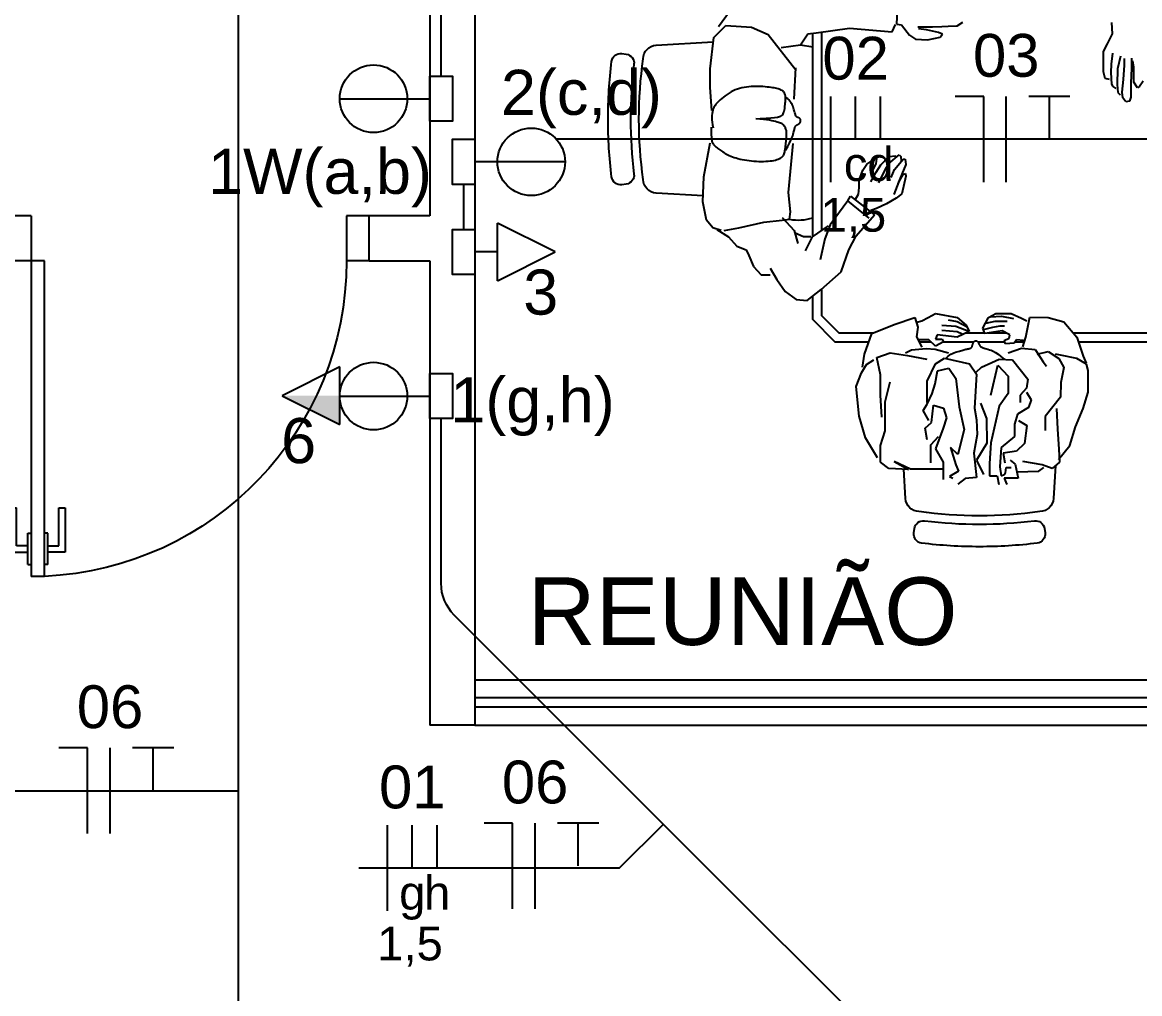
# Model space of a CAD drawing. Header units: millimetres. Extents: x 165 to 269, y 52 to 121.
# Drawn here: x 171.836 to 174.316, y 57.457 to 59.613 of the extents above; entities that cross this region are included whole.
import ezdxf
from ezdxf.enums import TextEntityAlignment as Align

# ---------------------------------------------------------------- set-up
doc = ezdxf.new("R2010")
doc.units = ezdxf.units.MM
for name, color, linetype in [('CONTAGEM', 30, 'Continuous'), ('ELETRODUTO_TETO', 2, 'Continuous'), ('FAM ARQUITETURA', 253, 'Continuous'), ('FAM-ARQUITETURA', 253, 'Continuous'), ('FIACAO', 1, 'Continuous'), ('INDICACAO_CIRCUITO', 2, 'Continuous'), ('INDICACAO_CIRCUITO_FIA', 10, 'Continuous'), ('INDICACAO_INTERRUPTOR_FIA', 10, 'Continuous'), ('INTERRUPTORES', 86, 'Continuous'), ('LINHA DE CHAMADA', 1, 'Continuous'), ('TOMADAS ABNT', 10, 'Continuous')]:
    doc.layers.add(name, color=color, linetype=linetype)
doc.styles.add('ARIAL', font='arial.ttf')
doc.styles.add('FAM-ARIAL', font='arial.ttf')
doc.styles.add('Raag-arial', font='arial.ttf')
doc.styles.get("Standard").update_dxf_attribs({"font": 'arial.ttf'})

# ---------------------------------------------------------------- blocks, each defined once
blk = doc.blocks.new('A$C133811AD')
at = {"layer": 'FAM-ARQUITETURA'}
for p, q in [((0.7313, 1.4007), (0.7013, 1.4007)), ((0.7013, 0.7007), (0.7013, 1.4007)), ((0.7313, 1.4007), (0.7313, 0.7007)), ((0.6943, 1.3747), (0.6943, 1.3047)), ((0.6943, 1.3747), (0.7013, 1.3747)), ((0.7383, 1.3747), (0.7313, 1.3747)), ((0.7383, 1.3747), (0.7383, 1.3047)), ((0.6553, 1.3467), (0.6943, 1.3467)), ((0.6553, 1.2487), (0.6553, 1.3467)), ((0.7773, 1.3467), (0.7383, 1.3467)), ((0.7773, 1.2487), (0.7773, 1.3467)), ((0.6943, 1.3327), (0.6693, 1.3327)), ((0.6693, 1.3327), (0.6693, 1.2627)), ((0.7383, 1.3327), (0.7633, 1.3327)), ((0.7633, 1.3327), (0.7633, 1.2627)), ((0.6943, 1.3047), (0.7013, 1.3047)), ((0.7383, 1.3047), (0.7313, 1.3047)), ((0.6553, 1.2487), (0.6693, 1.2487)), ((0.6693, 1.2627), (0.6693, 1.2627)), ((0.6693, 1.2627), (0.6693, 1.2487)), ((0.7633, 1.2627), (0.7633, 1.2487)), ((0.7633, 1.2627), (0.7633, 1.2627)), ((0.7633, 1.2487), (0.7773, 1.2487)), ((0.7013, 0.7007), (0.6513, 0.7007)), ((0.7013, 0.6007), (0.7013, 0.7007)), ((0.7313, 0.7007), (0.7013, 0.7007)), ((1.4013, 0.6007), (1.4013, 0.7007)), ((1.4513, 0.7007), (1.4013, 0.7007)), ((0.7013, 0.6007), (0.6513, 0.6007)), ((1.4513, 0.6007), (1.4013, 0.6007))]:
    blk.add_line(p, q, dxfattribs=at)
blk.add_arc((0.7007, 0.7007), 0.7007, 0, 87.4911, dxfattribs=at)
blk = doc.blocks.new('FAM ARQUITETURA')
at = {"layer": 'FAM ARQUITETURA'}
for p, q in [((5.53, -3.75), (5.53, -4.27)), ((5.63, -3.75), (5.63, -5.4)), ((5.53, -4.27), (5.395, -4.27)), ((5.395, -4.37), (5.53, -4.37)), ((5.53, -4.37), (5.53, -5.4)), ((5.63, -5.3), (9.4, -5.3)), ((9.4, -5.34), (5.63, -5.34)), ((9.4, -5.36), (5.63, -5.36)), ((5.63, -5.4), (5.53, -5.4)), ((5.63, -5.4), (9.95, -5.4))]:
    blk.add_line(p, q, dxfattribs=at)
at = {"layer": 'FAM ARQUITETURA', "linetype": 'Continuous'}
for p, q in [((6.566, -3.8447), (6.5699, -3.765)), ((6.1703, -3.8495), (6.1948, -3.8167)), ((6.7004, -3.8484), (6.7125, -3.8401)), ((7.0427, -3.8408), (7.0442, -3.8657)), ((6.16, -3.8741), (6.1865, -3.8475)), ((6.1865, -3.8475), (6.2441, -3.8512)), ((6.2441, -3.8512), (6.2809, -3.8678)), ((6.2809, -3.8678), (6.3425, -3.9455)), ((6.3527, -3.8902), (6.369, -3.8657)), ((6.369, -3.8657), (6.3875, -3.8636)), ((6.3875, -3.8636), (6.4613, -3.8532)), ((6.4613, -3.8532), (6.5556, -3.8614)), ((6.5556, -3.8614), (6.5636, -3.8452)), ((6.566, -3.8447), (6.5766, -3.8462)), ((6.5766, -3.8462), (6.5947, -3.8688)), ((6.6128, -3.8507), (6.6453, -3.8506)), ((6.6325, -3.8568), (6.6144, -3.8552)), ((6.659, -3.8628), (6.6325, -3.8568)), ((6.6453, -3.8506), (6.6665, -3.8499)), ((6.668, -3.8665), (6.659, -3.8628)), ((6.6627, -3.8734), (6.668, -3.8665)), ((6.6665, -3.8499), (6.6801, -3.8491)), ((6.6801, -3.8491), (6.7004, -3.8484)), ((7.0442, -3.8657), (7.0329, -3.8884)), ((6.1518, -3.9435), (6.16, -3.8741)), ((6.3097, -3.8965), (6.3527, -3.8902)), ((6.3527, -3.8902), (6.3797, -3.8947)), ((6.5947, -3.8688), (6.6076, -3.8779)), ((6.6076, -3.8779), (6.634, -3.8794)), ((6.634, -3.8794), (6.6627, -3.8734)), ((7.0329, -3.8884), (7.0245, -3.905)), ((7.0245, -3.905), (7.0245, -3.9496)), ((7.0449, -3.9088), (7.0418, -3.933)), ((7.0623, -3.9156), (7.0562, -3.9435)), ((6.3385, -4.0111), (6.3425, -3.9417)), ((7.0418, -3.933), (7.0411, -3.9518)), ((7.0691, -3.967), (7.0713, -3.9353)), ((7.0713, -3.9353), (7.0713, -3.9209)), ((7.0872, -3.942), (7.0856, -3.9753)), ((7.0872, -3.9201), (7.0872, -3.942)), ((7.0925, -3.9398), (7.0902, -3.9262)), ((7.0925, -3.9579), (7.0925, -3.9398)), ((6.1518, -3.9847), (6.1518, -3.9435)), ((7.0245, -3.9496), (7.0282, -3.9647)), ((7.0282, -3.9647), (7.0373, -3.9669)), ((7.0411, -3.9518), (7.0426, -3.9775)), ((7.0562, -3.9435), (7.0554, -3.9783)), ((7.0667, -3.9957), (7.0691, -3.967)), ((7.0924, -3.973), (7.0925, -3.9579)), ((6.1561, -4.0358), (6.1518, -3.9847)), ((6.2078, -3.9904), (6.2031, -3.9925)), ((6.2126, -3.9886), (6.2078, -3.9904)), ((6.2175, -3.9871), (6.2126, -3.9886)), ((6.2225, -3.9858), (6.2175, -3.9871)), ((6.2275, -3.9848), (6.2225, -3.9858)), ((6.2326, -3.984), (6.2275, -3.9848)), ((6.2378, -3.9834), (6.2326, -3.984)), ((6.2431, -3.983), (6.2378, -3.9834)), ((6.2484, -3.9828), (6.2431, -3.983)), ((6.2537, -3.9827), (6.2484, -3.9828)), ((6.259, -3.9828), (6.2537, -3.9827)), ((6.2642, -3.983), (6.259, -3.9828)), ((6.2693, -3.9832), (6.2642, -3.983)), ((6.2741, -3.9836), (6.2693, -3.9832)), ((6.2788, -3.984), (6.2741, -3.9836)), ((6.2831, -3.9845), (6.2788, -3.984)), ((6.2872, -3.985), (6.2831, -3.9845)), ((6.2909, -3.9856), (6.2872, -3.985)), ((6.2943, -3.9861), (6.2909, -3.9856)), ((6.2974, -3.9868), (6.2943, -3.9861)), ((6.3003, -3.9874), (6.2974, -3.9868)), ((6.3029, -3.9882), (6.3003, -3.9874)), ((6.3053, -3.989), (6.3029, -3.9882)), ((6.3076, -3.9898), (6.3053, -3.989)), ((6.3096, -3.9907), (6.3076, -3.9898)), ((6.3115, -3.9918), (6.3096, -3.9907)), ((6.3131, -3.9929), (6.3115, -3.9918)), ((7.0426, -3.9775), (7.0456, -3.9828)), ((7.0456, -3.9828), (7.0524, -3.9874)), ((7.0554, -3.9783), (7.057, -3.9964)), ((7.0856, -3.9753), (7.0856, -4.0063)), ((7.1007, -3.9859), (7.0924, -3.973)), ((7.1046, -3.9829), (7.1007, -3.9859)), ((7.1128, -3.9708), (7.1046, -3.9829)), ((6.1715, -4.0151), (6.1688, -4.0177)), ((6.1745, -4.0123), (6.1715, -4.0151)), ((6.1778, -4.0094), (6.1745, -4.0123)), ((6.1815, -4.0064), (6.1778, -4.0094)), ((6.1854, -4.0034), (6.1815, -4.0064)), ((6.1895, -4.0005), (6.1854, -4.0034)), ((6.1939, -3.9976), (6.1895, -4.0005)), ((6.1984, -3.9949), (6.1939, -3.9976)), ((6.2031, -3.9925), (6.1984, -3.9949)), ((6.3146, -3.9942), (6.3131, -3.9929)), ((6.3159, -3.9957), (6.3146, -3.9942)), ((6.3169, -3.9975), (6.3159, -3.9957)), ((6.3178, -3.9994), (6.3169, -3.9975)), ((6.3185, -4.0017), (6.3178, -3.9994)), ((6.3189, -4.0043), (6.3185, -4.0017)), ((6.3188, -4.0198), (6.319, -4.0165)), ((6.3192, -4.0071), (6.3189, -4.0043)), ((6.319, -4.0165), (6.3192, -4.0133)), ((6.3193, -4.0101), (6.3192, -4.0071)), ((6.3192, -4.0133), (6.3193, -4.0101)), ((6.3241, -4.0102), (6.3208, -4.0077)), ((6.3268, -4.0127), (6.3241, -4.0102)), ((6.3292, -4.0153), (6.3268, -4.0127)), ((6.3312, -4.0179), (6.3292, -4.0153)), ((7.057, -3.9964), (7.0622, -4.0017)), ((7.0675, -4.0077), (7.0667, -3.9957)), ((7.0743, -4.0169), (7.0675, -4.0077)), ((7.0826, -4.0153), (7.0743, -4.0169)), ((7.0856, -4.0063), (7.0826, -4.0153)), ((6.1571, -4.039), (6.1564, -4.0428)), ((6.158, -4.0356), (6.1571, -4.039)), ((6.159, -4.0325), (6.158, -4.0356)), ((6.1601, -4.0297), (6.159, -4.0325)), ((6.1614, -4.0272), (6.1601, -4.0297)), ((6.1629, -4.0248), (6.1614, -4.0272)), ((6.1646, -4.0224), (6.1629, -4.0248)), ((6.1665, -4.0201), (6.1646, -4.0224)), ((6.1688, -4.0177), (6.1665, -4.0201)), ((6.3147, -4.0416), (6.3156, -4.0395)), ((6.3156, -4.0395), (6.3163, -4.0371)), ((6.3163, -4.0371), (6.3169, -4.0346)), ((6.3169, -4.0346), (6.3174, -4.032)), ((6.3174, -4.032), (6.3178, -4.0291)), ((6.3178, -4.0291), (6.3181, -4.0261)), ((6.3181, -4.0261), (6.3185, -4.023)), ((6.3185, -4.023), (6.3188, -4.0198)), ((6.3328, -4.0205), (6.3312, -4.0179)), ((6.3342, -4.0231), (6.3328, -4.0205)), ((6.3353, -4.0258), (6.3342, -4.0231)), ((6.3363, -4.0285), (6.3353, -4.0258)), ((6.3372, -4.0311), (6.3363, -4.0285)), ((6.3381, -4.0337), (6.3372, -4.0311)), ((6.3388, -4.0363), (6.3381, -4.0337)), ((6.3395, -4.0387), (6.3388, -4.0363)), ((6.3402, -4.041), (6.3395, -4.0387)), ((6.3407, -4.0431), (6.3402, -4.041)), ((6.1559, -4.0471), (6.1556, -4.0517)), ((6.1556, -4.0517), (6.1557, -4.0567)), ((6.1557, -4.0567), (6.1562, -4.0622)), ((6.1564, -4.0428), (6.1559, -4.0471)), ((6.1562, -4.0622), (6.1571, -4.0681)), ((6.2624, -4.0551), (6.2535, -4.0544)), ((6.2703, -4.0559), (6.2624, -4.0551)), ((6.263, -4.0537), (6.2763, -4.0531)), ((6.2773, -4.0568), (6.2703, -4.0559)), ((6.2763, -4.0531), (6.2869, -4.0524)), ((6.2834, -4.0577), (6.2773, -4.0568)), ((6.2887, -4.0587), (6.2834, -4.0577)), ((6.2869, -4.0524), (6.295, -4.0516)), ((6.2933, -4.0597), (6.2887, -4.0587)), ((6.2973, -4.0607), (6.2933, -4.0597)), ((6.295, -4.0516), (6.3012, -4.0507)), ((6.3007, -4.0617), (6.2973, -4.0607)), ((6.3037, -4.0626), (6.3007, -4.0617)), ((6.3012, -4.0507), (6.3056, -4.0496)), ((6.3062, -4.0634), (6.3037, -4.0626)), ((6.3056, -4.0496), (6.3087, -4.0484)), ((6.3084, -4.0643), (6.3062, -4.0634)), ((6.3102, -4.0651), (6.3084, -4.0643)), ((6.3087, -4.0484), (6.3109, -4.047)), ((6.3118, -4.066), (6.3102, -4.0651)), ((6.3109, -4.047), (6.3124, -4.0454)), ((6.3131, -4.0669), (6.3118, -4.066)), ((6.3124, -4.0454), (6.3137, -4.0436)), ((6.3137, -4.0436), (6.3147, -4.0416)), ((6.3413, -4.0449), (6.3407, -4.0431)), ((6.3418, -4.0465), (6.3413, -4.0449)), ((6.3423, -4.0478), (6.3418, -4.0465)), ((6.3428, -4.0488), (6.3423, -4.0478)), ((6.3433, -4.0496), (6.3428, -4.0488)), ((6.3438, -4.0502), (6.3433, -4.0496)), ((6.3443, -4.0506), (6.3438, -4.0502)), ((6.3449, -4.0509), (6.3443, -4.0506)), ((6.3455, -4.0512), (6.3449, -4.0509)), ((6.3462, -4.0515), (6.3455, -4.0512)), ((6.347, -4.0518), (6.3462, -4.0515)), ((6.3478, -4.0521), (6.347, -4.0518)), ((6.3472, -4.0666), (6.348, -4.0662)), ((6.3486, -4.0525), (6.3478, -4.0521)), ((6.348, -4.0662), (6.3488, -4.0658)), ((6.3495, -4.053), (6.3486, -4.0525)), ((6.3488, -4.0658), (6.3495, -4.0653)), ((6.3503, -4.0535), (6.3495, -4.053)), ((6.3495, -4.0653), (6.3502, -4.0647)), ((6.3502, -4.0647), (6.3508, -4.0641)), ((6.351, -4.0541), (6.3503, -4.0535)), ((6.3508, -4.0641), (6.3514, -4.0634)), ((6.3516, -4.0548), (6.351, -4.0541)), ((6.3514, -4.0634), (6.3519, -4.0625)), ((6.3522, -4.0555), (6.3516, -4.0548)), ((6.3519, -4.0625), (6.3523, -4.0616)), ((6.3525, -4.0564), (6.3522, -4.0555)), ((6.3523, -4.0616), (6.3526, -4.0605)), ((6.3527, -4.0574), (6.3525, -4.0564)), ((6.3526, -4.0605), (6.3527, -4.0595)), ((6.3528, -4.0584), (6.3527, -4.0574)), ((6.3527, -4.0595), (6.3528, -4.0584)), ((6.1546, -4.0728), (6.1546, -4.0778)), ((6.1546, -4.0778), (6.1546, -4.0825)), ((6.1546, -4.0825), (6.1546, -4.0867)), ((6.1546, -4.0867), (6.1546, -4.0905)), ((6.1546, -4.0905), (6.1547, -4.094)), ((6.1571, -4.0681), (6.1586, -4.0745)), ((6.3143, -4.0679), (6.3131, -4.0669)), ((6.3154, -4.0689), (6.3143, -4.0679)), ((6.3164, -4.0701), (6.3154, -4.0689)), ((6.3173, -4.0713), (6.3164, -4.0701)), ((6.3182, -4.0727), (6.3173, -4.0713)), ((6.3189, -4.0741), (6.3182, -4.0727)), ((6.3196, -4.0756), (6.3189, -4.0741)), ((6.3202, -4.0772), (6.3196, -4.0756)), ((6.3207, -4.0788), (6.3202, -4.0772)), ((6.3211, -4.0805), (6.3207, -4.0788)), ((6.3214, -4.0823), (6.3211, -4.0805)), ((6.3216, -4.0841), (6.3214, -4.0823)), ((6.3217, -4.086), (6.3216, -4.0841)), ((6.3216, -4.0928), (6.3217, -4.0904)), ((6.3217, -4.0881), (6.3217, -4.086)), ((6.3217, -4.0904), (6.3217, -4.0881)), ((6.3353, -4.0923), (6.3365, -4.0885)), ((6.3365, -4.0885), (6.3373, -4.0852)), ((6.3373, -4.0852), (6.3379, -4.0825)), ((6.3379, -4.0825), (6.3384, -4.0802)), ((6.3384, -4.0802), (6.3389, -4.0782)), ((6.3389, -4.0782), (6.3393, -4.0765)), ((6.3393, -4.0765), (6.3396, -4.0752)), ((6.3396, -4.0752), (6.34, -4.074)), ((6.34, -4.074), (6.3403, -4.073)), ((6.3403, -4.073), (6.3407, -4.0722)), ((6.3407, -4.0722), (6.3411, -4.0715)), ((6.3411, -4.0715), (6.3415, -4.0708)), ((6.3415, -4.0708), (6.342, -4.0702)), ((6.342, -4.0702), (6.3425, -4.0696)), ((6.3425, -4.0696), (6.3431, -4.0691)), ((6.3431, -4.0691), (6.3437, -4.0686)), ((6.3437, -4.0686), (6.3443, -4.0682)), ((6.3443, -4.0682), (6.345, -4.0677)), ((6.345, -4.0677), (6.3457, -4.0673)), ((6.3457, -4.0673), (6.3464, -4.067)), ((6.3464, -4.067), (6.3472, -4.0666)), ((6.1377, -4.1833), (6.1519, -4.1077)), ((6.1547, -4.094), (6.1549, -4.0971)), ((6.1549, -4.0971), (6.1551, -4.0999)), ((6.1551, -4.0999), (6.1556, -4.1024)), ((6.1556, -4.1024), (6.1561, -4.1046)), ((6.1561, -4.1046), (6.1568, -4.1066)), ((6.1568, -4.1066), (6.1577, -4.1084)), ((6.1577, -4.1084), (6.1587, -4.1101)), ((6.1587, -4.1101), (6.1598, -4.1116)), ((6.1598, -4.1116), (6.1611, -4.1131)), ((6.1611, -4.1131), (6.1624, -4.1145)), ((6.1624, -4.1145), (6.164, -4.1159)), ((6.164, -4.1159), (6.1656, -4.1174)), ((6.319, -4.1185), (6.3195, -4.1151)), ((6.3191, -4.1241), (6.3241, -4.1158)), ((6.3195, -4.1151), (6.3199, -4.1117)), ((6.3199, -4.1117), (6.3202, -4.1082)), ((6.3202, -4.1082), (6.3206, -4.1047)), ((6.3206, -4.1047), (6.3209, -4.1014)), ((6.3209, -4.1014), (6.3211, -4.0983)), ((6.3211, -4.0983), (6.3214, -4.0954)), ((6.3214, -4.0954), (6.3216, -4.0928)), ((6.3241, -4.1158), (6.3281, -4.1085)), ((6.3261, -4.2181), (6.3363, -4.1096)), ((6.3281, -4.1085), (6.3312, -4.1023)), ((6.3312, -4.1023), (6.3336, -4.0969)), ((6.3336, -4.0969), (6.3353, -4.0923)), ((6.1656, -4.1174), (6.1674, -4.1189)), ((6.1674, -4.1189), (6.1692, -4.1203)), ((6.1692, -4.1203), (6.1712, -4.1219)), ((6.1712, -4.1219), (6.1733, -4.1234)), ((6.1733, -4.1234), (6.1755, -4.1249)), ((6.1755, -4.1249), (6.1779, -4.1265)), ((6.1779, -4.1265), (6.1803, -4.1281)), ((6.1803, -4.1281), (6.1828, -4.1297)), ((6.1828, -4.1297), (6.1855, -4.1312)), ((6.1855, -4.1312), (6.1883, -4.1328)), ((6.1883, -4.1328), (6.1912, -4.1343)), ((6.1912, -4.1343), (6.1944, -4.1358)), ((6.1944, -4.1358), (6.1978, -4.1373)), ((6.1978, -4.1373), (6.2014, -4.1387)), ((6.2014, -4.1387), (6.2052, -4.1401)), ((6.2052, -4.1401), (6.2094, -4.1414)), ((6.3081, -4.1418), (6.3102, -4.1405)), ((6.3102, -4.1405), (6.3119, -4.1391)), ((6.3119, -4.1391), (6.3133, -4.1376)), ((6.3133, -4.1376), (6.3145, -4.136)), ((6.3145, -4.136), (6.3155, -4.1342)), ((6.3155, -4.1342), (6.3163, -4.1322)), ((6.3163, -4.1322), (6.317, -4.13)), ((6.317, -4.13), (6.3176, -4.1275)), ((6.3176, -4.1275), (6.3181, -4.1248)), ((6.3181, -4.1248), (6.3186, -4.1218)), ((6.3186, -4.1218), (6.319, -4.1185)), ((6.5308, -4.157), (6.5487, -4.1384)), ((6.5487, -4.154), (6.5716, -4.1347)), ((6.5487, -4.1384), (6.5642, -4.137)), ((6.5716, -4.1347), (6.5753, -4.1384)), ((6.5753, -4.1384), (6.576, -4.1481)), ((6.2094, -4.1414), (6.2138, -4.1426)), ((6.2138, -4.1426), (6.2184, -4.1438)), ((6.2184, -4.1438), (6.2232, -4.1448)), ((6.2232, -4.1448), (6.2282, -4.1458)), ((6.2282, -4.1458), (6.2333, -4.1466)), ((6.2333, -4.1466), (6.2386, -4.1474)), ((6.2386, -4.1474), (6.2439, -4.148)), ((6.2439, -4.148), (6.2493, -4.1484)), ((6.2493, -4.1484), (6.2548, -4.1488)), ((6.2548, -4.1488), (6.2602, -4.149)), ((6.2602, -4.149), (6.2655, -4.1491)), ((6.2655, -4.1491), (6.2707, -4.149)), ((6.2707, -4.149), (6.2757, -4.1488)), ((6.2757, -4.1488), (6.2805, -4.1485)), ((6.2805, -4.1485), (6.285, -4.1481)), ((6.285, -4.1481), (6.2893, -4.1475)), ((6.2893, -4.1475), (6.2932, -4.1468)), ((6.2932, -4.1468), (6.2968, -4.146)), ((6.2968, -4.146), (6.3001, -4.1451)), ((6.3001, -4.1451), (6.3031, -4.1441)), ((6.3031, -4.1441), (6.3058, -4.143)), ((6.3058, -4.143), (6.3081, -4.1418)), ((6.4908, -4.1688), (6.4997, -4.1555)), ((6.4997, -4.1555), (6.5087, -4.1496)), ((6.5087, -4.1496), (6.5124, -4.1452)), ((6.5197, -4.1548), (6.5109, -4.1718)), ((6.5124, -4.1452), (6.5212, -4.1429)), ((6.5212, -4.1429), (6.5197, -4.1548)), ((6.5205, -4.1733), (6.5308, -4.157)), ((6.5405, -4.1681), (6.5487, -4.154)), ((6.5612, -4.1673), (6.5805, -4.1443)), ((6.5864, -4.1562), (6.5687, -4.1992)), ((6.5805, -4.1443), (6.5849, -4.1443)), ((6.5849, -4.1443), (6.5864, -4.1562)), ((6.1357, -4.239), (6.1377, -4.1833)), ((6.4827, -4.1911), (6.4908, -4.1688)), ((6.5087, -4.1948), (6.5205, -4.1733)), ((6.5109, -4.1718), (6.5101, -4.1844)), ((6.5264, -4.1963), (6.5405, -4.1681)), ((6.5538, -4.1851), (6.5612, -4.1673)), ((6.5716, -4.194), (6.5805, -4.1785)), ((6.5864, -4.1821), (6.5776, -4.2207)), ((6.5805, -4.1785), (6.5857, -4.1762)), ((6.5857, -4.1762), (6.5864, -4.1821)), ((6.4812, -4.2215), (6.4827, -4.2073)), ((6.4827, -4.2073), (6.4827, -4.1911)), ((6.5605, -4.2228), (6.5716, -4.194)), ((6.1438, -4.2797), (6.1357, -4.239)), ((6.3304, -4.2613), (6.3261, -4.2181)), ((6.4577, -4.2368), (6.4185, -4.2899)), ((6.4575, -4.2367), (6.4635, -4.2263)), ((6.5046, -4.2754), (6.4575, -4.2367)), ((6.4635, -4.2263), (6.5169, -4.2674)), ((6.4746, -4.2326), (6.4812, -4.2215)), ((6.565, -4.231), (6.5435, -4.2436)), ((6.5776, -4.2207), (6.565, -4.231)), ((6.3284, -4.2775), (6.3304, -4.2613)), ((6.5213, -4.2533), (6.5087, -4.2584)), ((6.5435, -4.2436), (6.5213, -4.2533)), ((6.1583, -4.2963), (6.1438, -4.2797)), ((6.2156, -4.2963), (6.2709, -4.2838)), ((6.2709, -4.2838), (6.3119, -4.2796)), ((6.3119, -4.2734), (6.3387, -4.3024)), ((6.3119, -4.2796), (6.3284, -4.2775)), ((6.4758, -4.3144), (6.5169, -4.2674)), ((6.1765, -4.3025), (6.1583, -4.2963)), ((6.1665, -4.3004), (6.1931, -4.3167)), ((6.1828, -4.3025), (6.2156, -4.2963)), ((6.3387, -4.3024), (6.3467, -4.3311)), ((6.359, -4.3166), (6.3407, -4.3083)), ((6.3795, -4.3166), (6.4145, -4.292)), ((6.4185, -4.2899), (6.4063, -4.3207)), ((6.1931, -4.3167), (6.2116, -4.337)), ((6.2116, -4.337), (6.2321, -4.3453)), ((6.3755, -4.3166), (6.359, -4.3166)), ((6.3633, -4.3473), (6.3795, -4.3166)), ((6.4063, -4.3207), (6.396, -4.3677)), ((6.4596, -4.3452), (6.4758, -4.3144)), ((6.2321, -4.3453), (6.2381, -4.3578)), ((6.2381, -4.3578), (6.2484, -4.3823)), ((6.4431, -4.3943), (6.4596, -4.3452)), ((6.2484, -4.3823), (6.2649, -4.4006)), ((6.2855, -4.3864), (6.2997, -4.4109)), ((6.2649, -4.4006), (6.2855, -4.4006)), ((6.2997, -4.4109), (6.3183, -4.4375)), ((6.3981, -4.4333), (6.4431, -4.3943)), ((6.3183, -4.4375), (6.3428, -4.4558)), ((6.3673, -4.4579), (6.3981, -4.4333)), ((6.3428, -4.4558), (6.3673, -4.4579)), ((6.6358, -4.4956), (6.6523, -4.4863)), ((6.6523, -4.4863), (6.7, -4.4957)), ((6.7697, -4.4957), (6.7863, -4.4865)), ((6.7863, -4.4865), (6.8202, -4.4865)), ((6.8202, -4.4865), (6.8431, -4.4971)), ((6.511, -4.5307), (6.5606, -4.5108)), ((6.5606, -4.5108), (6.6064, -4.4956)), ((6.6064, -4.4956), (6.6128, -4.5169)), ((6.611, -4.5062), (6.622, -4.5029)), ((6.622, -4.5029), (6.6358, -4.4956)), ((6.666, -4.5124), (6.6972, -4.5151)), ((6.68, -4.5005), (6.7003, -4.5047)), ((6.7, -4.4957), (6.7202, -4.5123)), ((6.7003, -4.5047), (6.7221, -4.5161)), ((6.7202, -4.5123), (6.7266, -4.5263)), ((6.7569, -4.519), (6.7697, -4.4957)), ((6.7636, -4.5084), (6.7843, -4.5037)), ((6.7739, -4.4944), (6.7984, -4.4923)), ((6.7843, -4.5037), (6.8108, -4.5037)), ((6.7984, -4.4923), (6.8253, -4.498)), ((6.8431, -4.4971), (6.8551, -4.5031)), ((6.8523, -4.539), (6.8615, -4.4945)), ((6.8615, -4.4945), (6.9019, -4.4959)), ((6.9019, -4.4959), (6.9367, -4.5052)), ((6.9367, -4.5052), (6.966, -4.5391)), ((6.4944, -4.5766), (6.511, -4.5307)), ((6.6128, -4.5169), (6.6101, -4.5388)), ((6.656, -4.5342), (6.6523, -4.5435)), ((6.7, -4.5389), (6.656, -4.5342)), ((6.666, -4.5233), (6.7002, -4.5265)), ((6.6972, -4.5151), (6.7262, -4.5255)), ((6.7266, -4.5263), (6.7, -4.5389)), ((6.7002, -4.5265), (6.7111, -4.5317)), ((6.7615, -4.5309), (6.7569, -4.519)), ((6.7589, -4.5219), (6.7796, -4.5167)), ((6.8, -4.525), (6.7615, -4.5309)), ((6.7796, -4.5167), (6.7957, -4.5141)), ((6.7957, -4.5141), (6.8051, -4.5141)), ((6.8174, -4.5343), (6.8, -4.525)), ((6.8156, -4.5416), (6.8174, -4.5343)), ((6.6101, -4.5388), (6.622, -4.5614)), ((6.6376, -4.5448), (6.6147, -4.5448)), ((6.6523, -4.5588), (6.6376, -4.5448)), ((6.6523, -4.5435), (6.667, -4.5435)), ((6.6697, -4.5495), (6.6523, -4.5588)), ((6.667, -4.5435), (6.6697, -4.5495)), ((6.7313, -4.5628), (6.7321, -4.5622)), ((6.7321, -4.5622), (6.7327, -4.5614)), ((6.7327, -4.5614), (6.7332, -4.5606)), ((6.7332, -4.5606), (6.7335, -4.5597)), ((6.7335, -4.5597), (6.7338, -4.5587)), ((6.7338, -4.5587), (6.7341, -4.5576)), ((6.7341, -4.5576), (6.7343, -4.5565)), ((6.7343, -4.5565), (6.7346, -4.5553)), ((6.7346, -4.5553), (6.735, -4.5542)), ((6.735, -4.5542), (6.7354, -4.553)), ((6.7354, -4.553), (6.736, -4.5519)), ((6.736, -4.5519), (6.7366, -4.5508)), ((6.7366, -4.5508), (6.7373, -4.5498)), ((6.7373, -4.5498), (6.738, -4.5489)), ((6.738, -4.5489), (6.7388, -4.5482)), ((6.7388, -4.5482), (6.7396, -4.5476)), ((6.7396, -4.5476), (6.7405, -4.5472)), ((6.7405, -4.5472), (6.7414, -4.547)), ((6.7414, -4.547), (6.7422, -4.547)), ((6.7422, -4.547), (6.7431, -4.5472)), ((6.7431, -4.5472), (6.7439, -4.5476)), ((6.7439, -4.5476), (6.7447, -4.5482)), ((6.7447, -4.5482), (6.7455, -4.5488)), ((6.7455, -4.5488), (6.7461, -4.5496)), ((6.7461, -4.5496), (6.7468, -4.5505)), ((6.7468, -4.5505), (6.7473, -4.5515)), ((6.7473, -4.5515), (6.7478, -4.5526)), ((6.7478, -4.5526), (6.7482, -4.5537)), ((6.7482, -4.5537), (6.7487, -4.5549)), ((6.7487, -4.5549), (6.7492, -4.556)), ((6.7492, -4.556), (6.7497, -4.5571)), ((6.7497, -4.5571), (6.7504, -4.5582)), ((6.7504, -4.5582), (6.7512, -4.5592)), ((6.7512, -4.5592), (6.7521, -4.5601)), ((6.7521, -4.5601), (6.7533, -4.5609)), ((6.7533, -4.5609), (6.7546, -4.5617)), ((6.7546, -4.5617), (6.7561, -4.5624)), ((6.8046, -4.5463), (6.8156, -4.5416)), ((6.8073, -4.5542), (6.8046, -4.5463)), ((6.8266, -4.5523), (6.8073, -4.5542)), ((6.8321, -4.545), (6.8266, -4.5523)), ((6.8477, -4.5463), (6.8321, -4.545)), ((6.8458, -4.5603), (6.8523, -4.539)), ((6.966, -4.5391), (6.9798, -4.5816)), ((6.4898, -4.6058), (6.4944, -4.5766)), ((6.522, -4.5846), (6.5513, -4.574)), ((6.5302, -4.6231), (6.522, -4.5846)), ((6.5513, -4.574), (6.5899, -4.58)), ((6.5853, -4.574), (6.599, -4.5674)), ((6.5899, -4.58), (6.633, -4.588)), ((6.599, -4.5674), (6.6312, -4.5647)), ((6.6312, -4.5647), (6.6513, -4.5661)), ((6.6513, -4.5661), (6.6807, -4.5741)), ((6.6522, -4.5986), (6.6724, -4.586)), ((6.6724, -4.586), (6.7275, -4.5987)), ((6.6761, -4.586), (6.6795, -4.5824)), ((6.6795, -4.5824), (6.683, -4.5795)), ((6.683, -4.5795), (6.6863, -4.5771)), ((6.6863, -4.5771), (6.6897, -4.5753)), ((6.6897, -4.5753), (6.693, -4.5739)), ((6.693, -4.5739), (6.6962, -4.5727)), ((6.6962, -4.5727), (6.6993, -4.5718)), ((6.6993, -4.5718), (6.7023, -4.5709)), ((6.7023, -4.5709), (6.7051, -4.5701)), ((6.7051, -4.5701), (6.7078, -4.5694)), ((6.7078, -4.5694), (6.7104, -4.5686)), ((6.7104, -4.5686), (6.7129, -4.5679)), ((6.7129, -4.5679), (6.7153, -4.5672)), ((6.7153, -4.5672), (6.7175, -4.5666)), ((6.7175, -4.5666), (6.7196, -4.5661)), ((6.7196, -4.5661), (6.7215, -4.5656)), ((6.7215, -4.5656), (6.7233, -4.5652)), ((6.7233, -4.5652), (6.725, -4.5648)), ((6.725, -4.5648), (6.7266, -4.5644)), ((6.7266, -4.5644), (6.728, -4.5641)), ((6.728, -4.5641), (6.7293, -4.5637)), ((6.7293, -4.5637), (6.7304, -4.5633)), ((6.7304, -4.5633), (6.7313, -4.5628)), ((6.7561, -4.5624), (6.758, -4.5631)), ((6.758, -4.5631), (6.7601, -4.5638)), ((6.7601, -4.5638), (6.7625, -4.5645)), ((6.7625, -4.5645), (6.7652, -4.5652)), ((6.7652, -4.5652), (6.7683, -4.566)), ((6.7683, -4.566), (6.7717, -4.567)), ((6.7717, -4.567), (6.7757, -4.5684)), ((6.7757, -4.5684), (6.7802, -4.5704)), ((6.7802, -4.5704), (6.7852, -4.5732)), ((6.7852, -4.5732), (6.791, -4.577)), ((6.791, -4.577), (6.7974, -4.5819)), ((6.7974, -4.5819), (6.8045, -4.5881)), ((6.8137, -4.5742), (6.8431, -4.5636)), ((6.8431, -4.5636), (6.8734, -4.5663)), ((6.8734, -4.5663), (6.8843, -4.5835)), ((6.8779, -4.5769), (6.9018, -4.5709)), ((6.8843, -4.5835), (6.8908, -4.5942)), ((6.9018, -4.5709), (6.9256, -4.5862)), ((6.9293, -4.5789), (6.9183, -4.5769)), ((6.9256, -4.5862), (6.9366, -4.6062)), ((6.966, -4.5863), (6.9293, -4.5789)), ((6.9871, -4.5989), (6.966, -4.5863)), ((6.9798, -4.5816), (6.9862, -4.5969)), ((6.488, -4.6184), (6.499, -4.5998)), ((6.499, -4.5998), (6.5155, -4.5892)), ((6.6338, -4.6365), (6.6522, -4.5986)), ((6.6568, -4.6139), (6.6816, -4.608)), ((6.6816, -4.608), (6.6972, -4.6306)), ((6.7275, -4.5987), (6.743, -4.6213)), ((6.7421, -4.6166), (6.7541, -4.606)), ((6.7541, -4.606), (6.777, -4.5954)), ((6.7751, -4.6678), (6.7908, -4.6014)), ((6.777, -4.5954), (6.7935, -4.5881)), ((6.7908, -4.6014), (6.8137, -4.626)), ((6.7935, -4.5881), (6.8229, -4.5895)), ((6.8229, -4.5895), (6.8568, -4.6327)), ((6.8908, -4.5942), (6.8981, -4.6035)), ((6.9366, -4.6062), (6.9302, -4.6401)), ((6.9907, -4.6129), (6.9871, -4.5989)), ((6.476, -4.649), (6.488, -4.6184)), ((6.5301, -4.6676), (6.5302, -4.6231)), ((6.6338, -4.6843), (6.6338, -4.6365)), ((6.6513, -4.6431), (6.6568, -4.6139)), ((6.6972, -4.6306), (6.7044, -4.6937)), ((6.743, -4.6213), (6.7384, -4.697)), ((6.8137, -4.626), (6.8136, -4.6645)), ((6.8568, -4.6327), (6.854, -4.6526)), ((6.9907, -4.6614), (6.9907, -4.6129)), ((6.4824, -4.7148), (6.476, -4.649)), ((6.5402, -4.6829), (6.5513, -4.6384)), ((6.6448, -4.6644), (6.6513, -4.6431)), ((6.854, -4.6526), (6.8402, -4.6679)), ((6.854, -4.6613), (6.8641, -4.6785)), ((6.9302, -4.6401), (6.9292, -4.6726)), ((6.9797, -4.6972), (6.9907, -4.6614)), ((6.5329, -4.7168), (6.5301, -4.6676)), ((6.5402, -4.7474), (6.5402, -4.6829)), ((6.6338, -4.6876), (6.6448, -4.6644)), ((6.7522, -4.6858), (6.765, -4.7197)), ((6.8136, -4.6645), (6.7934, -4.6924)), ((6.8402, -4.6679), (6.8402, -4.6845)), ((6.8641, -4.6785), (6.8586, -4.6952)), ((6.9292, -4.6726), (6.8952, -4.7151)), ((6.6246, -4.7016), (6.6338, -4.6876)), ((6.6374, -4.7242), (6.6246, -4.7016)), ((6.6429, -4.7289), (6.6476, -4.6903)), ((6.6476, -4.6903), (6.6696, -4.697)), ((6.6696, -4.697), (6.6769, -4.7183)), ((6.7044, -4.6937), (6.7154, -4.7442)), ((6.7384, -4.697), (6.7429, -4.723)), ((6.7934, -4.6924), (6.775, -4.7735)), ((6.8338, -4.7104), (6.8273, -4.7323)), ((6.8586, -4.6952), (6.8338, -4.7104)), ((6.9209, -4.6972), (6.9227, -4.743)), ((6.9631, -4.7384), (6.9797, -4.6972)), ((6.497, -4.7626), (6.4824, -4.7148)), ((6.6292, -4.7415), (6.6429, -4.7289)), ((6.6769, -4.7183), (6.6695, -4.7415)), ((6.7429, -4.723), (6.7448, -4.7549)), ((6.765, -4.7197), (6.7658, -4.7748)), ((6.8273, -4.7323), (6.8273, -4.7596)), ((6.8365, -4.7244), (6.8549, -4.735)), ((6.8549, -4.735), (6.8493, -4.7749)), ((6.8952, -4.7151), (6.8952, -4.7463)), ((6.5301, -4.7793), (6.5402, -4.7474)), ((6.6337, -4.7674), (6.6292, -4.7415)), ((6.642, -4.778), (6.6585, -4.7594)), ((6.6695, -4.7415), (6.6521, -4.7873)), ((6.7154, -4.7442), (6.7016, -4.7993)), ((6.7448, -4.7549), (6.7374, -4.7967)), ((6.8273, -4.7596), (6.7979, -4.7841)), ((6.9227, -4.743), (6.9255, -4.7876)), ((6.9502, -4.7796), (6.9631, -4.7384)), ((6.5236, -4.8072), (6.497, -4.7626)), ((6.53, -4.8165), (6.5301, -4.7793)), ((6.6419, -4.8179), (6.642, -4.778)), ((6.6851, -4.784), (6.697, -4.8226)), ((6.7016, -4.7993), (6.6851, -4.784)), ((6.7658, -4.7748), (6.7429, -4.812)), ((6.775, -4.7735), (6.7722, -4.8193)), ((6.7979, -4.7841), (6.7951, -4.8273)), ((6.8493, -4.7749), (6.8319, -4.7921)), ((6.9254, -4.8108), (6.9502, -4.7796)), ((6.6521, -4.7873), (6.6695, -4.8166)), ((6.7374, -4.7967), (6.7428, -4.8505)), ((6.8319, -4.7921), (6.8025, -4.7968)), ((6.8025, -4.7968), (6.8062, -4.818)), ((6.9255, -4.7876), (6.9273, -4.8168)), ((6.5484, -4.8304), (6.53, -4.8165)), ((6.5924, -4.8331), (6.5484, -4.8304)), ((6.5603, -4.8152), (6.5924, -4.8331)), ((6.597, -4.8318), (6.5603, -4.8152)), ((6.6695, -4.8319), (6.597, -4.8318)), ((6.6695, -4.8166), (6.6694, -4.8551)), ((6.697, -4.8226), (6.7034, -4.8365)), ((6.7429, -4.812), (6.7584, -4.8439)), ((6.7722, -4.8193), (6.7722, -4.8472)), ((6.7951, -4.8273), (6.7979, -4.8473)), ((6.8071, -4.84), (6.8089, -4.8287)), ((6.8089, -4.8287), (6.8199, -4.8287)), ((6.8181, -4.8121), (6.8291, -4.8214)), ((6.8291, -4.8214), (6.8355, -4.8519)), ((6.8887, -4.8228), (6.8456, -4.8154)), ((6.8814, -4.8367), (6.8924, -4.8287)), ((6.9107, -4.8307), (6.8887, -4.8228)), ((6.9273, -4.8168), (6.9107, -4.8307)), ((6.7034, -4.8365), (6.6832, -4.8485)), ((6.6832, -4.8485), (6.6905, -4.8518)), ((6.7181, -4.8532), (6.7015, -4.8658)), ((6.7428, -4.8505), (6.7181, -4.8532)), ((6.7722, -4.8472), (6.7887, -4.8473)), ((6.7887, -4.8473), (6.7924, -4.8659)), ((6.7979, -4.8473), (6.8043, -4.8439)), ((6.8043, -4.8439), (6.8071, -4.84)), ((6.8043, -4.8519), (6.8107, -4.8659)), ((6.8355, -4.8519), (6.8043, -4.8519)), ((6.8326, -4.8379), (6.8814, -4.8367))]:
    blk.add_line(p, q, dxfattribs=at)
at = {"layer": 'FAM ARQUITETURA', "linetype": 'ByBlock'}
for points in [[(6.3797, -4.3164), (6.3797, -3.8645)], [(6.3997, -4.3024), (6.3997, -3.8619)], [(6.5128, -4.53), (6.438, -4.53), (6.3997, -4.4917), (6.3997, -4.4319)], [(6.504, -4.55), (6.4297, -4.55), (6.3797, -4.5), (6.3797, -4.448)], [(6.7611, -4.53), (6.7187, -4.53)], [(6.8093, -4.53), (6.7676, -4.53)], [(7.5132, -4.53), (6.9582, -4.53)], [(6.7372, -4.55), (6.6687, -4.55)], [(6.8058, -4.55), (6.7464, -4.55)], [(6.8489, -4.55), (6.8283, -4.55)], [(7.4971, -4.55), (6.9696, -4.55)]]:
    blk.add_lwpolyline(points, dxfattribs=at)
for points in [[(6.1362, -4.2258), (6.0322, -4.2195, -0.399285), (6.0037, -4.1895, -0.071734), (6.0037, -3.9211, -0.399285), (6.0322, -3.8911), (6.1589, -3.8834)], [(6.9183, -4.8243), (6.9139, -4.8975, -0.399285), (6.8839, -4.926, -0.071734), (6.6155, -4.926, -0.399285), (6.5855, -4.8975), (6.5816, -4.8325)]]:
    blk.add_lwpolyline(points, format="xyb", dxfattribs=at)
for points in [[(5.9755, -4.0553, 0.030867), (5.983, -4.1772, -0.408428), (5.966, -4.1995), (5.9561, -4.2009, -0.419966), (5.9334, -4.1836, -0.030916), (5.9255, -4.0553, -0.030916), (5.9334, -3.927, -0.419966), (5.9561, -3.9097), (5.966, -3.9111, -0.408428), (5.983, -3.9334, 0.030867)], [(6.7497, -4.9542, 0.030867), (6.8716, -4.9467, -0.408428), (6.8939, -4.9637), (6.8953, -4.9736, -0.419966), (6.878, -4.9963, -0.030916), (6.7497, -5.0042, -0.030916), (6.6214, -4.9963, -0.419966), (6.6041, -4.9736), (6.6055, -4.9637, -0.408428), (6.6277, -4.9467, 0.030867)]]:
    blk.add_lwpolyline(points, format="xyb", close=True, dxfattribs=at)
at = {"layer": 'FAM ARQUITETURA'}
blk.add_lwpolyline([(5.395, -4.37), (5.395, -4.27)], dxfattribs=at)
at = {"layer": 'FAM ARQUITETURA', "linetype": 'Continuous'}
blk.add_lwpolyline([(6.6431, -4.55), (6.616, -4.55)], dxfattribs=at)
blk.add_arc((6.3477, -4.1745), 0.1048, 259.4107, 287.7809, dxfattribs=at)
at = {"layer": 'FAM ARQUITETURA', "xscale": -1, "rotation": 180}
blk.add_blockref('A$C133811AD', (3.9437, -3.6693), dxfattribs=at)
blk = doc.blocks.new('*U98', base_point=(68.336, 20.0533))
for p, q in [((68.336, 20.2313), (68.272, 20.1033)), ((68.4, 20.1033), (68.336, 20.2313)), ((68.4, 20.1033), (68.272, 20.1033)), ((68.336, 20.1033), (68.336, 20.0533))]:
    blk.add_line(p, q)
blk.add_lwpolyline([(68.286, 20.0533), (68.386, 20.0533), (68.386, 20.0033), (68.286, 20.0033)], close=True)
blk = doc.blocks.new('*U113', base_point=(70.075, 21.2833))
blk.add_hatch(color=256).paths.add_polyline_path([(70.0119, 21.2833), (70.0759, 21.2833), (70.0759, 21.4113)])
for p, q in [((70.0759, 21.4113), (70.0119, 21.2833)), ((70.1399, 21.2833), (70.0759, 21.4113)), ((70.0119, 21.2833), (70.1399, 21.2833))]:
    blk.add_line(p, q)
blk = doc.blocks.new('Interruptor simples 02 seções - h 120')
at = {"layer": 'INTERRUPTORES'}
for p, q in [((0, 0.175), (0, 0.025)), ((0, 0.025), (0, -0.025))]:
    blk.add_line(p, q, dxfattribs=at)
blk.add_lwpolyline([(-0.05, -0.025), (0.05, -0.025), (0.05, -0.075), (-0.05, -0.075)], close=True, dxfattribs=at)
blk.add_circle((0, 0.1), 0.075, dxfattribs=at)
blk = doc.blocks.new('*U41', base_point=(576.8177, 148.7459))
blk.add_line((576.8177, 148.5559), (576.8177, 148.9359))
blk = doc.blocks.new('*U40', base_point=(665.5495, 144.1988))
blk.add_line((665.5495, 144.1988), (665.5495, 144.3888))
blk = doc.blocks.new('FRR')
at = {"layer": 'FIACAO', "xscale": 0.5, "yscale": 0.5, "zscale": 0.5}
for name, p in [('*U41', (-0.0553, 0)), ('*U40', (0, 0)), ('*U40', (0.0553, 0))]:
    blk.add_blockref(name, p, dxfattribs=at)
at = {"layer": 'INDICACAO_CIRCUITO_FIA', "style": 'Raag-arial'}
blk.add_attdef('CIRCUITO', text='', height=0.095, dxfattribs=at).set_placement((0, 0.2275), align=Align.TOP_CENTER)
at = {"layer": 'INDICACAO_INTERRUPTOR_FIA', "style": 'FAM-ARIAL'}
for tag, p in [('RETORNO', (0, -0.0176)), ('RETORNO', (0.0553, -0.0176)), ('SEÇÃO', (-0.005, -0.1301))]:
    blk.add_attdef(tag, text='', height=0.075, dxfattribs=at).set_placement(p, align=Align.TOP_CENTER)
blk = doc.blocks.new('*U36', base_point=(608.6702, 153.2931))
for p, q in [((608.6702, 153.4831), (608.5435, 153.4831)), ((608.6702, 153.1031), (608.6702, 153.4831))]:
    blk.add_line(p, q)
blk = doc.blocks.new('*U37', base_point=(635.9723, 148.7459))
at = {"linetype": 'Continuous'}
for p, q in [((636.0637, 148.9359), (635.8808, 148.9359)), ((635.9723, 148.7459), (635.9723, 148.9359))]:
    blk.add_line(p, q, dxfattribs=at)
blk = doc.blocks.new('*U38', base_point=(576.8177, 148.7459))
blk.add_line((576.8177, 148.5559), (576.8177, 148.9359))
blk = doc.blocks.new('NFT')
at = {"layer": 'FIACAO', "xscale": 0.5, "yscale": 0.5, "zscale": 0.5}
for name, p in [('*U36', (-0.05, 0)), ('*U38', (0, 0)), ('*U37', (0.0957, 0))]:
    blk.add_blockref(name, p, dxfattribs=at)
at = {"layer": 'CONTAGEM', "color": 1, "style": 'ARIAL'}
blk.add_attdef('SEÇÃO', text='', height=0.075, dxfattribs=at).set_placement((0.0181, -0.127), align=Align.TOP_CENTER)
at = {"layer": 'INDICACAO_CIRCUITO_FIA', "style": 'Raag-arial'}
blk.add_attdef('CIRCUITO', text='', height=0.095, dxfattribs=at).set_placement((0, 0.2338), align=Align.TOP_CENTER)

msp = doc.modelspace()

# ---------------------------------------------------------------- linework, layer by layer
at = {"layer": 'ELETRODUTO_TETO'}
for points in [[(172.7656, 59.4935), (172.7656, 59.7435, 0.414214), (172.6656, 59.8435), (172.4001, 59.8435)], [(174.2608, 56.8315), (172.7949, 58.2975, -0.198912), (172.7656, 58.3682), (172.7656, 58.7335)]]:
    msp.add_lwpolyline(points, format="xyb", dxfattribs=at)
for points in [[(172.3156, 57.2183), (172.3156, 59.759)], [(174.6411, 59.3535), (173.0215, 59.3535)], [(172.8156, 59.2535), (172.8156, 59.1535)]]:
    msp.add_lwpolyline(points, dxfattribs=at)
at = {"layer": 'LINHA DE CHAMADA'}
for points in [[(171.464, 57.9078), (172.3156, 57.9078)], [(172.5828, 57.7362), (173.1617, 57.7362), (173.259, 57.8334)]]:
    msp.add_lwpolyline(points, dxfattribs=at)

# ---------------------------------------------------------------- block references
at = {"color": 1}
ref = msp.add_blockref('FRR', (173.6855, 59.3535), dxfattribs=at)
ref.add_attrib('CIRCUITO', '02', dxfattribs={"layer": 'INDICACAO_CIRCUITO_FIA', "height": 0.095, "style": 'Raag-arial'}).set_placement((173.6855, 59.581), align=Align.TOP_CENTER)
ref.add_attrib('RETORNO', 'c', dxfattribs={"layer": 'INDICACAO_INTERRUPTOR_FIA', "height": 0.075, "style": 'FAM-ARIAL'}).set_placement((173.6855, 59.3359), align=Align.TOP_CENTER)
ref.add_attrib('RETORNO', 'd', dxfattribs={"layer": 'INDICACAO_INTERRUPTOR_FIA', "height": 0.075, "style": 'FAM-ARIAL'}).set_placement((173.7407, 59.3359), align=Align.TOP_CENTER)
ref.add_attrib('SEÇÃO', '1,5', dxfattribs={"layer": 'INDICACAO_INTERRUPTOR_FIA', "height": 0.075, "style": 'FAM-ARIAL'}).set_placement((173.6805, 59.2234), align=Align.TOP_CENTER)
for p, rotation in [((172.7156, 59.4435), 90.00000000036339), ((172.8656, 59.3035), 270), ((172.7156, 58.7835), 90)]:
    msp.add_blockref('Interruptor simples 02 seções - h 120', p, dxfattribs=dict(rotation=rotation))
at = {"layer": 'FAM ARQUITETURA'}
msp.add_blockref('FAM ARQUITETURA', (167.2106, 63.4535), dxfattribs=at)
at = {"layer": 'LINHA DE CHAMADA'}
ref = msp.add_blockref('NFT', (174.0197, 59.3535), dxfattribs=at)
ref.add_attrib('CIRCUITO', '03', dxfattribs={"layer": 'INDICACAO_CIRCUITO_FIA', "height": 0.095, "style": 'Raag-arial'}).set_placement((174.0197, 59.5873), align=Align.TOP_CENTER)
ref = msp.add_blockref('NFT', (172.0309, 57.9078), dxfattribs=at)
ref.add_attrib('CIRCUITO', '06', dxfattribs={"layer": 'INDICACAO_CIRCUITO_FIA', "height": 0.095, "style": 'Raag-arial'}).set_placement((172.0309, 58.1416), align=Align.TOP_CENTER)
ref = msp.add_blockref('NFT', (172.9742, 57.7407), dxfattribs=at)
ref.add_attrib('CIRCUITO', '06', dxfattribs={"layer": 'INDICACAO_CIRCUITO_FIA', "height": 0.095, "style": 'Raag-arial'}).set_placement((172.9742, 57.9745), align=Align.TOP_CENTER)
ref = msp.add_blockref('FRR', (172.7016, 57.7362), dxfattribs=at)
ref.add_attrib('CIRCUITO', '01', dxfattribs={"layer": 'INDICACAO_CIRCUITO_FIA', "height": 0.095, "style": 'Raag-arial'}).set_placement((172.7016, 57.9636), align=Align.TOP_CENTER)
ref.add_attrib('RETORNO', 'g', dxfattribs={"layer": 'INDICACAO_INTERRUPTOR_FIA', "height": 0.075, "style": 'FAM-ARIAL'}).set_placement((172.7016, 57.7186), align=Align.TOP_CENTER)
ref.add_attrib('RETORNO', 'h', dxfattribs={"layer": 'INDICACAO_INTERRUPTOR_FIA', "height": 0.075, "style": 'FAM-ARIAL'}).set_placement((172.7569, 57.7186), align=Align.TOP_CENTER)
ref.add_attrib('SEÇÃO', '1,5', dxfattribs={"layer": 'INDICACAO_INTERRUPTOR_FIA', "height": 0.075, "style": 'FAM-ARIAL'}).set_placement((172.6966, 57.6061), align=Align.TOP_CENTER)
at = {"layer": 'TOMADAS ABNT'}
for name, p, rotation in [('*U98', (172.8406, 59.1035), 270), ('*U113', (172.5406, 58.7835), 90)]:
    msp.add_blockref(name, p, dxfattribs=dict(at, rotation=rotation))

# ---------------------------------------------------------------- texts
at = {"layer": 'FAM ARQUITETURA'}
note = msp.add_mtext_dynamic_manual_height_columns('\\pi0.77415;    REUNIÃO\\P\\pi1.36325;', width=2.72651, gutter_width=0, heights=[0.1854, 0], dxfattribs=dict(at, insert=(171.9502, 58.3812), char_height=0.15, attachment_point=1))
for column, words in zip(note.columns.linked_columns, ['\\pi1.36325;']):
    column.text = words
at = {"layer": 'INDICACAO_CIRCUITO', "style": 'FAM-ARIAL'}
for s, p in [('2(c,d)', (172.8984, 59.4077)), ('1W(a,b)', (172.2485, 59.2324)), ('3', (172.9478, 58.9643)), ('1(g,h)', (172.786, 58.7251)), ('6', (172.4106, 58.6347))]:
    msp.add_text(s, height=0.1, dxfattribs=at).set_placement(p)

doc.saveas('drawing.dxf')
